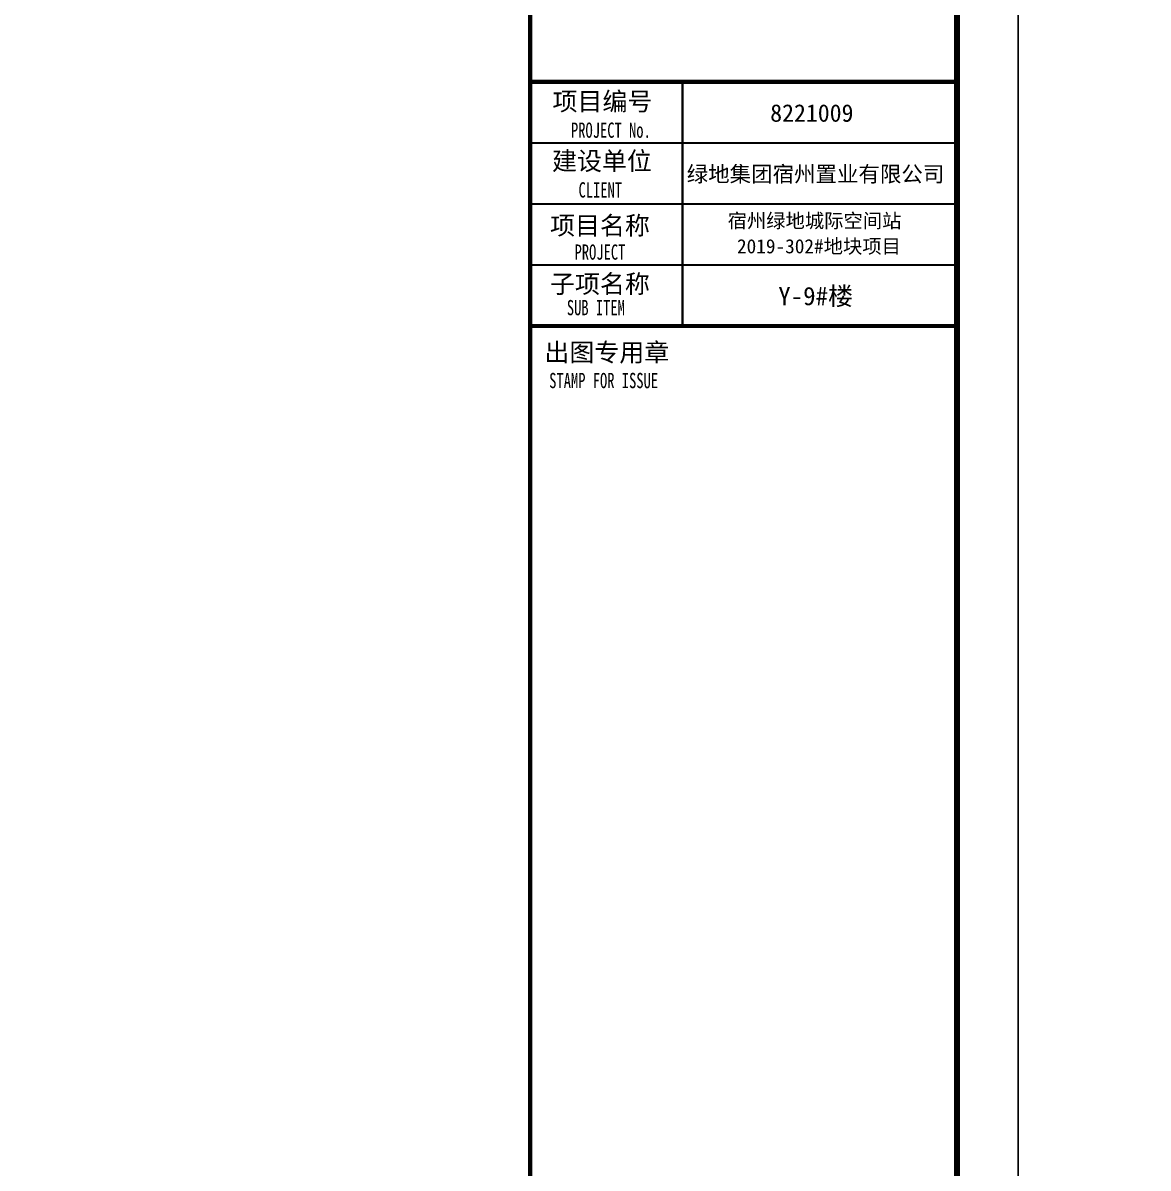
# Model space of a CAD drawing. Extents: x 2803505 to 5851001, y -1372902 to 24339.
# Drawn here: x 3309943 to 3328393, y -789757 to -770986 of the extents above; entities that cross this region are included whole.
import ezdxf
from ezdxf.xclip import XClip

# ---------------------------------------------------------------- set-up
doc = ezdxf.new("R2010")
doc.units = 0
doc.header["$LTSCALE"] = 1000
doc.header["$MEASUREMENT"] = 0
doc.header["$XCLIPFRAME"] = 2
doc.linetypes.add('DOTE', pattern=[2.42, 2, -0.2, 0.02, -0.2])
doc.layers.get('0').update_dxf_attribs({"linetype": 'CONTINUOUS'})
doc.layers.add('!!电气', color=1, linetype='CONTINUOUS')
doc.layers.add('图签文字', color=4, linetype='CONTINUOUS')
for name, color, linetype, lineweight in [('DOTE', 19, 'DOTE', 9), ('图框', 147, 'CONTINUOUS', 20), ('图签', 147, 'CONTINUOUS', 18)]:
    doc.layers.add(name, color=color, linetype=linetype, lineweight=lineweight)
doc.styles.add('宋体', font='', dxfattribs={"height": 4})
doc.styles.add('建筑图签-1', font='simhei.ttf', dxfattribs={"width": 0.7})
doc.styles.get('宋体').set_extended_font_data('SimSun')

# ---------------------------------------------------------------- blocks, each defined once
blk = doc.blocks.new('A$C74D73064')
at = {"layer": 'DOTE', "color": 252}
blk.add_line((196116, 26519), (-86385, 26519), dxfattribs=at)
blk = doc.blocks.new('A$C7F3A17C0')
ref = blk.add_blockref('A$C74D73064', (61886, 6791))
XClip(ref).set_block_clipping_path([(-52083.8042452353, 10173.6344749072), (1916.1826223061, 29673.6344737304)])
blk = doc.blocks.new('A$C33F37877')
at = {"layer": '图框'}
for points, const_width in [([(0, 0), (0, 57400)], 70), ([(0, 35100), (7000, 35100)], 70), ([(0, 35100), (7000, 35100)], 70), ([(2500, 31100), (2500, 35100)], 35), ([(0, 34100), (7000, 34100)], 35), ([(0, 33100), (7000, 33100)], 35), ([(0, 32100), (7000, 32100)], 35), ([(7000, 31100), (0, 31100)], 70)]:
    blk.add_lwpolyline(points, dxfattribs=dict(at, const_width=const_width))
at = {"layer": '图签', "color": 154, "style": '宋体'}
for s, height, p in [('8221009', 286.7, (3937, 34448)), ('绿地集团宿州置业有限公司', 258.01, (2568, 33462)), ('宿州绿地城际空间站', 232.2, (3238, 32709)), ('2019-302#地块项目', 232.21, (3392, 32291))]:
    blk.add_text(s, height=height, dxfattribs=at).set_placement(p)
at = {"layer": '图签文字', "color": 7, "style": '建筑图签-1'}
for s, p in [('项目编号', (368, 34632)), ('建设单位', (360, 33655)), ('项目名称', (327, 32597)), ('子项名称', (327, 31640)), ('出图专用章', (236, 30518))]:
    blk.add_text(s, height=300, dxfattribs=at).set_placement(p)
at = {"layer": '图签文字', "style": '建筑图签-1', "width": 0.7}
for s, p in [('PROJECT No.', (670, 34185, -1799)), ('CLIENT', (794, 33206)), ('PROJECT', (729, 32187)), ('SUB ITEM', (602, 31276)), ('STAMP FOR ISSUE', (313, 30081))]:
    blk.add_text(s, height=250, dxfattribs=at).set_placement(p)
at = {"layer": '图签文字', "color": 2, "style": '建筑图签-1'}
blk.add_text('Y-9#楼', height=300, dxfattribs=at).set_placement((4069, 31441))

msp = doc.modelspace()

# ---------------------------------------------------------------- linework, layer by layer
at = {"layer": '图框'}
for points in [[(3242159.7, -748653.6), (3326259.7, -748653.6), (3326259.7, -808053.6), (3242159.7, -808053.6)], [(3326259.7, -748653.6), (3410359.7, -748653.6), (3410359.7, -808053.6), (3326259.7, -808053.6)]]:
    msp.add_lwpolyline(points, close=True, dxfattribs=at)
at = {"layer": '图框', "const_width": 100}
msp.add_lwpolyline([(3325259.7, -807053.6), (3325259.7, -749653.6), (3244659.7, -749653.6), (3244659.7, -807053.6)], close=True, dxfattribs=at)

# ---------------------------------------------------------------- block references
at = {"layer": '!!电气'}
for name, p in [('A$C33F37877', (3318259.7, -807053.6)), ('A$C7F3A17C0', (3244659.7, -808053.6))]:
    msp.add_blockref(name, p, dxfattribs=at)

doc.saveas('drawing.dxf')
